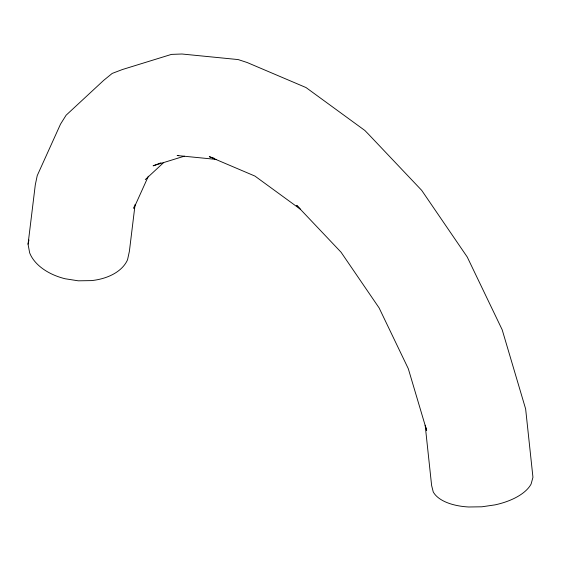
<?xml version="1.0" encoding="UTF-8"?>
<svg xmlns="http://www.w3.org/2000/svg" width="561" height="561" viewBox="0 0 561 561"><rect width="100%" height="100%" fill="white"/><g stroke="black" fill="none" stroke-linecap="round" stroke-linejoin="round"><path stroke-width="0.84" d="M135.117 204.337L129.388 251.314L127.55 259.75A51.472 33.344 7 0 1 91.408 280.612L78.281 280.816L65.181 278.768A50.308 32.587 7 0 1 29.663 252.864L28.05 244.182L35.294 184.85L37.229 175.614L60.518 124.135L66.107 115.215L103.722 80.328L112.207 73.414L122.431 69.522L171.456 54.389L181.974 54.01L238.201 59.578L247.17 62.523L306.018 87.551L364.86 130.475L368.668 134.388L421.704 190.368L467.243 257.015L502.186 329.77L525.636 408.941L532.95 477.299L531.113 484.017A51.472 25.582 -6.1 0 1 494.977 504.879L481.85 506.8L468.751 506.99A50.308 25.007 -6.1 0 1 433.225 491.878L431.612 485.433L425.175 425.224L426.662 430.476L408.303 368.703L379.103 307.898L341.046 252.212L296.727 205.424L300.535 209.337L254.911 176.063L209.295 156.659L214.183 158.265M134.17 206.679L133.82 208.362L148.37 176.196M28.05 244.182L28.969 239.961M145.264 179.625L163.581 162.641M160.951 162.83L153.09 165.825L184.366 156.168M178.756 155.474L177.136 155.53L216.546 159.436"/></g></svg>
